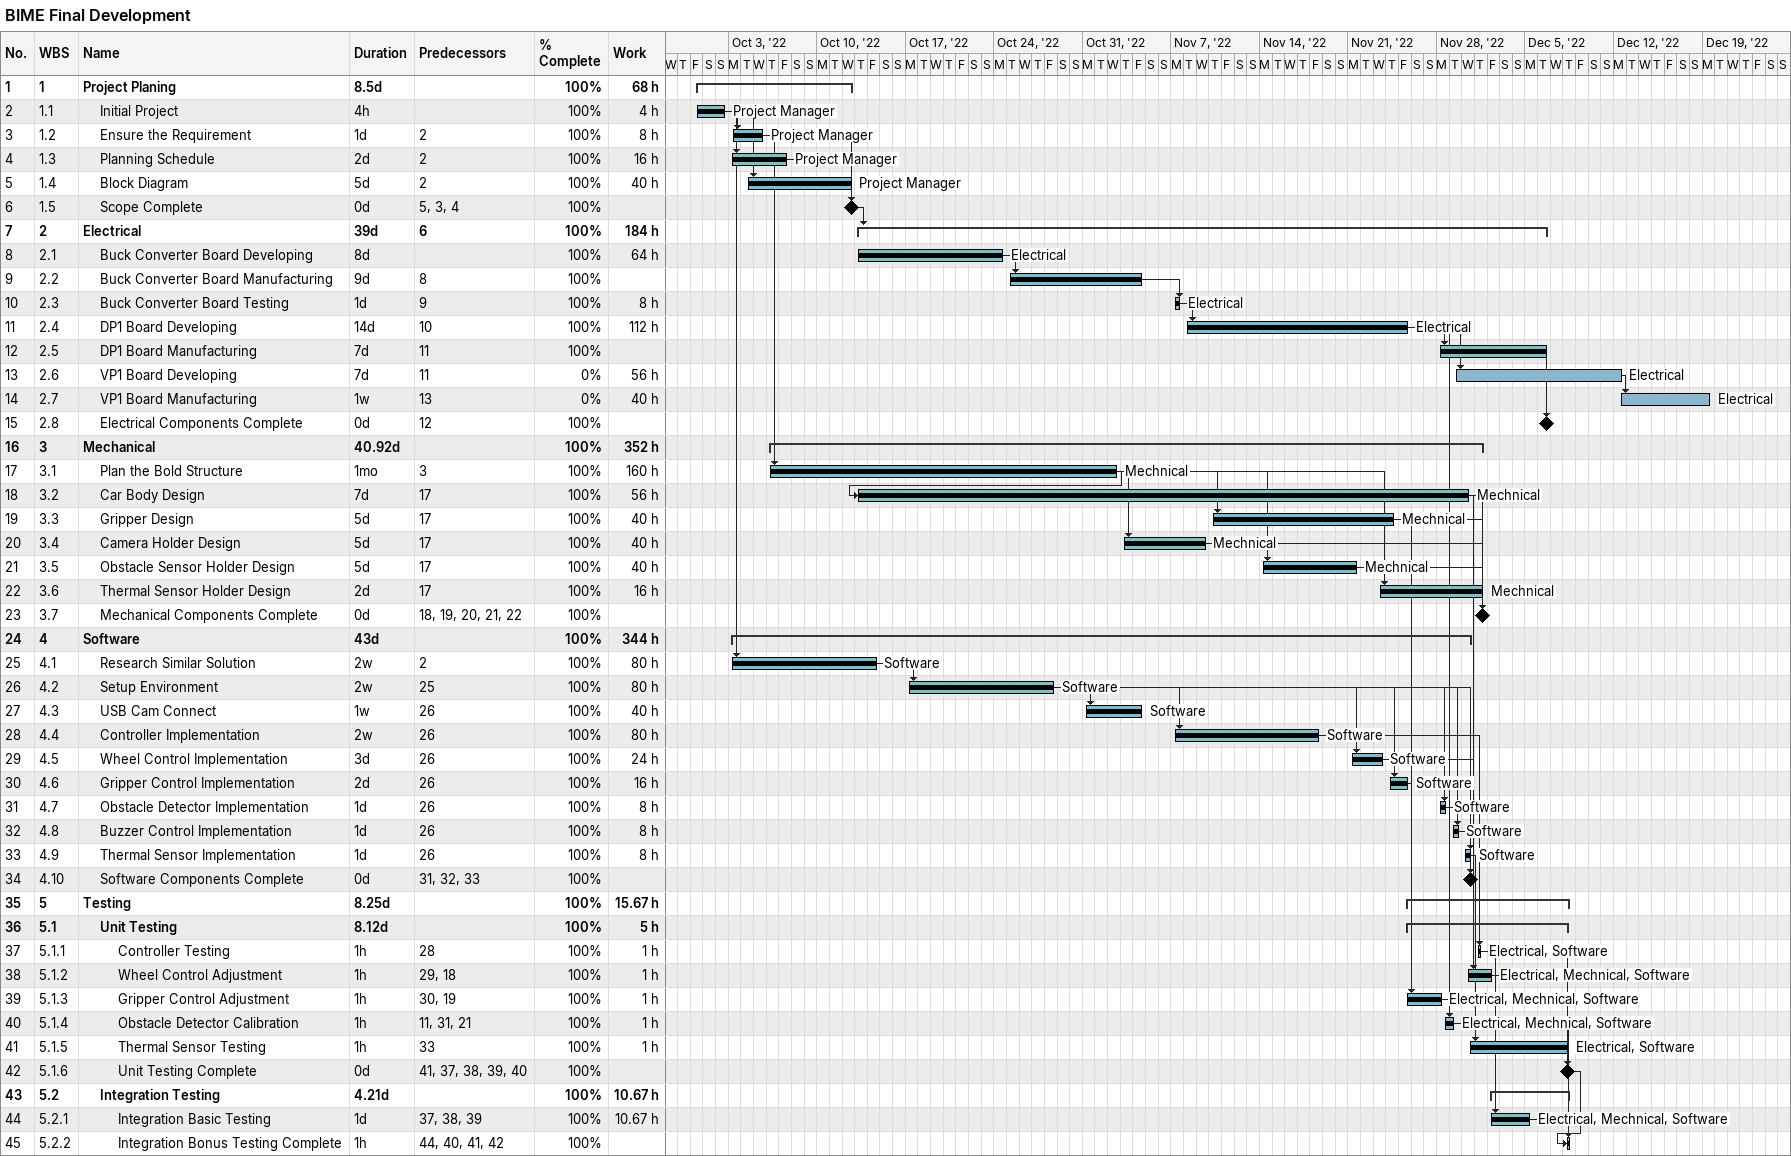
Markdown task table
BIME Final Development

| ID | WBS | Task | Duration | Start | Finish | Predecessors | Resources | % complete | Work (h) |
|---|---|---|---|---|---|---|---|---|---|
| 1 | 1 | **Project Planing** | 8.5d | 2022-09-30 | 2022-10-12 |  |  | 100 | 68 |
| 2 | 1.1 | Initial Project | 4h | 2022-09-30 | 2022-10-02 |  | Project Manager | 100 | 4 |
| 3 | 1.2 | Ensure the Requirement | 1d | 2022-10-03 | 2022-10-05 | 2 | Project Manager | 100 | 8 |
| 4 | 1.3 | Planning Schedule | 2d | 2022-10-03 | 2022-10-07 | 2 | Project Manager | 100 | 16 |
| 5 | 1.4 | Block Diagram | 5d | 2022-10-04 | 2022-10-12 | 2 | Project Manager | 100 | 40 |
| 6 | 1.5 | Scope Complete | 0d | 2022-10-12 | 2022-10-12 | 5, 3, 4 |  | 100 |  |
| 7 | 2 | **Electrical** | 39d | 2022-10-13 | 2022-12-06 | 6 |  | 100 | 184 |
| 8 | 2.1 | Buck Converter Board Developing | 8d | 2022-10-13 | 2022-10-24 |  | Electrical | 100 | 64 |
| 9 | 2.2 | Buck Converter Board Manufacturing | 9d | 2022-10-25 | 2022-11-04 | 8 |  | 100 |  |
| 10 | 2.3 | Buck Converter Board Testing | 1d | 2022-11-07 | 2022-11-07 | 9 | Electrical | 100 | 8 |
| 11 | 2.4 | DP1 Board Developing | 14d | 2022-11-08 | 2022-11-25 | 10 | Electrical | 100 | 112 |
| 12 | 2.5 | DP1 Board Manufacturing | 7d | 2022-11-28 | 2022-12-06 | 11 |  | 100 |  |
| 13 | 2.6 | VP1 Board Developing | 7d | 2022-11-29 | 2022-12-12 | 11 | Electrical | 0 | 56 |
| 14 | 2.7 | VP1 Board Manufacturing | 1w | 2022-12-12 | 2022-12-19 | 13 | Electrical | 0 | 40 |
| 15 | 2.8 | Electrical Components Complete | 0d | 2022-12-06 | 2022-12-06 | 12 |  | 100 |  |
| 16 | 3 | **Mechanical** | 40.92d | 2022-10-06 | 2022-12-01 |  |  | 100 | 352 |
| 17 | 3.1 | Plan the Bold Structure | 1mo | 2022-10-06 | 2022-11-02 | 3 | Mechnical | 100 | 160 |
| 18 | 3.2 | Car Body Design | 7d | 2022-10-13 | 2022-11-30 | 17 | Mechnical | 100 | 56 |
| 19 | 3.3 | Gripper Design | 5d | 2022-11-10 | 2022-11-24 | 17 | Mechnical | 100 | 40 |
| 20 | 3.4 | Camera Holder Design | 5d | 2022-11-03 | 2022-11-09 | 17 | Mechnical | 100 | 40 |
| 21 | 3.5 | Obstacle Sensor Holder Design | 5d | 2022-11-14 | 2022-11-21 | 17 | Mechnical | 100 | 40 |
| 22 | 3.6 | Thermal Sensor Holder Design | 2d | 2022-11-23 | 2022-12-01 | 17 | Mechnical | 100 | 16 |
| 23 | 3.7 | Mechanical Components Complete | 0d | 2022-12-01 | 2022-12-01 | 18, 19, 20, 21, 22 |  | 100 |  |
| 24 | 4 | **Software** | 43d | 2022-10-03 | 2022-11-30 |  |  | 100 | 344 |
| 25 | 4.1 | Research Similar Solution | 2w | 2022-10-03 | 2022-10-14 | 2 | Software | 100 | 80 |
| 26 | 4.2 | Setup Environment | 2w | 2022-10-17 | 2022-10-28 | 25 | Software | 100 | 80 |
| 27 | 4.3 | USB Cam Connect | 1w | 2022-10-31 | 2022-11-04 | 26 | Software | 100 | 40 |
| 28 | 4.4 | Controller Implementation | 2w | 2022-11-07 | 2022-11-18 | 26 | Software | 100 | 80 |
| 29 | 4.5 | Wheel Control Implementation | 3d | 2022-11-21 | 2022-11-23 | 26 | Software | 100 | 24 |
| 30 | 4.6 | Gripper Control Implementation | 2d | 2022-11-24 | 2022-11-25 | 26 | Software | 100 | 16 |
| 31 | 4.7 | Obstacle Detector Implementation | 1d | 2022-11-28 | 2022-11-28 | 26 | Software | 100 | 8 |
| 32 | 4.8 | Buzzer Control Implementation | 1d | 2022-11-29 | 2022-11-29 | 26 | Software | 100 | 8 |
| 33 | 4.9 | Thermal Sensor Implementation | 1d | 2022-11-30 | 2022-11-30 | 26 | Software | 100 | 8 |
| 34 | 4.10 | Software Components Complete | 0d | 2022-11-30 | 2022-11-30 | 31, 32, 33 |  | 100 |  |
| 35 | 5 | **Testing** | 8.25d | 2022-11-25 | 2022-12-08 |  |  | 100 | 15.67 |
| 36 | 5.1 | **Unit Testing** | 8.12d | 2022-11-25 | 2022-12-08 |  |  | 100 | 5 |
| 37 | 5.1.1 | Controller Testing | 1h | 2022-12-01 | 2022-12-01 | 28 | Electrical, Software | 100 | 1 |
| 38 | 5.1.2 | Wheel Control Adjustment | 1h | 2022-11-30 | 2022-12-02 | 29, 18 | Electrical, Mechnical, Software | 100 | 1 |
| 39 | 5.1.3 | Gripper Control Adjustment | 1h | 2022-11-25 | 2022-11-28 | 30, 19 | Electrical, Mechnical, Software | 100 | 1 |
| 40 | 5.1.4 | Obstacle Detector Calibration | 1h | 2022-11-28 | 2022-11-29 | 11, 31, 21 | Electrical, Mechnical, Software | 100 | 1 |
| 41 | 5.1.5 | Thermal Sensor Testing | 1h | 2022-11-30 | 2022-12-08 | 33 | Electrical, Software | 100 | 1 |
| 42 | 5.1.6 | Unit Testing Complete | 0d | 2022-12-08 | 2022-12-08 | 41, 37, 38, 39, 40 |  | 100 |  |
| 43 | 5.2 | **Integration Testing** | 4.21d | 2022-12-02 | 2022-12-08 |  |  | 100 | 10.67 |
| 44 | 5.2.1 | Integration Basic Testing | 1d | 2022-12-02 | 2022-12-05 | 37, 38, 39 | Electrical, Mechnical, Software | 100 | 10.67 |
| 45 | 5.2.2 | Integration Bonus Testing Complete | 1h | 2022-12-08 | 2022-12-08 | 44, 40, 41, 42 |  | 100 |  |
